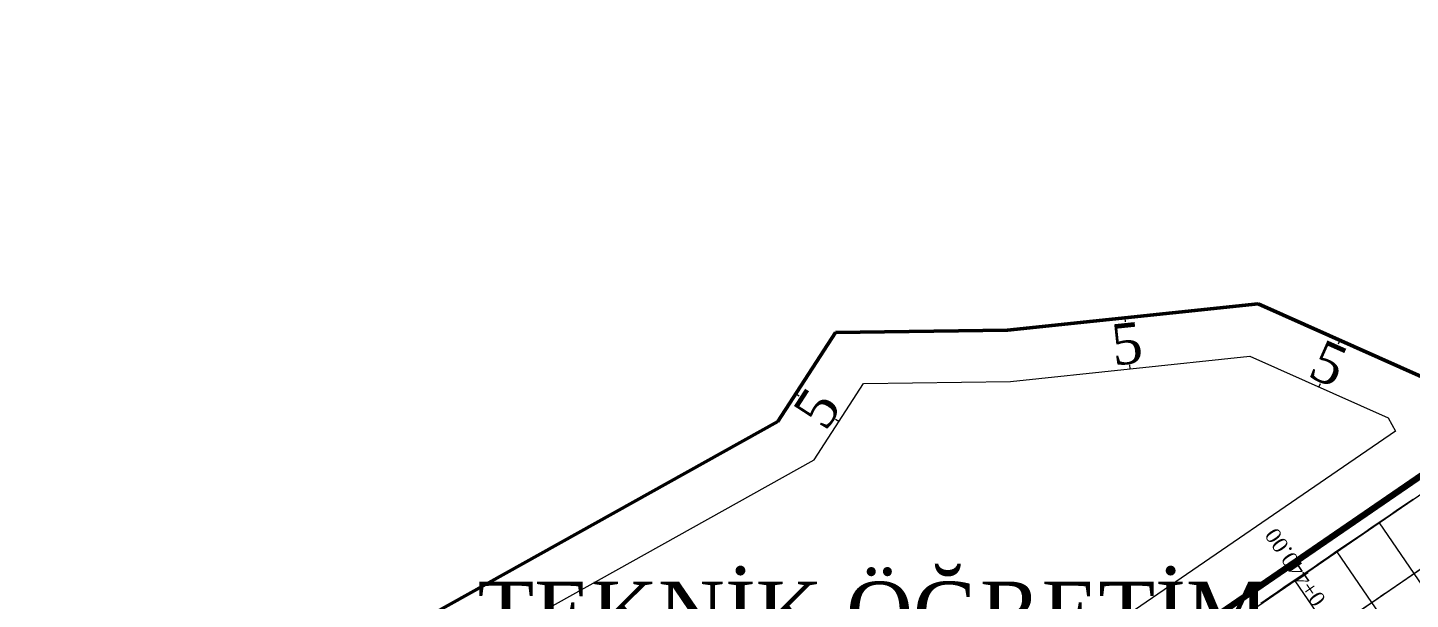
# Model space of a CAD drawing. Header units: metres. Extents: x 478603 to 489313, y 4282657 to 4289463.
# Drawn here: x 479877.6 to 480012.7, y 4287658.7 to 4287714.5 of the extents above; entities that cross this region are included whole.
import ezdxf

# ---------------------------------------------------------------- set-up
doc = ezdxf.new("R2010")
doc.units = ezdxf.units.M
for name, color, linetype, lineweight in [('102', 18, 'Continuous', 50), ('ADAKENARI', 18, 'Continuous', 0), ('DEGER', 18, 'Continuous', 20), ('EKSENLER', 3, 'Continuous', 0), ('EYLUL_REV', 8, 'Continuous', 0), ('HAT_ENERJI_NAKIL_HAT', 18, 'Continuous', 0), ('HDA_2', 30, 'Continuous', 0), ('KALDIRIM', 11, 'Continuous', 0), ('KYA_2', 1, 'Continuous', 20), ('PL_ALİNMAN', 1, 'Continuous', 0), ('PL_ENKESIT', 1, 'Continuous', 0), ('PL_KMYAZI', 30, 'Continuous', 0), ('RAKORDMAN', 3, 'Continuous', 0), ('ROL_CEPHE', 1, 'Continuous', 0), ('SEV_KYA_HDA', 3, 'Continuous', 0), ('SNR_PLANONAMAA', 233, 'Continuous', 0), ('SNR_YAPIYAK', 18, 'Continuous', 0), ('YKA_2', 33, 'Continuous', 0)]:
    doc.layers.add(name, color=color, linetype=linetype, lineweight=lineweight)
doc.styles.get("Standard").update_dxf_attribs({"font": 'times.ttf'})

msp = doc.modelspace()

# ---------------------------------------------------------------- linework, layer by layer
at = {"layer": '102'}
for p, q in [((479973.31, 4287684.95), (479997.78, 4287687.52)), ((479997.78, 4287687.52), (480014.07, 4287680.27)), ((479950.87, 4287676.06), (479956.49, 4287684.74)), ((479956.49, 4287684.74), (479973.31, 4287684.95)), ((479887.55, 4287640.8), (479950.87, 4287676.06))]:
    msp.add_line(p, q, dxfattribs=at)
at = {"layer": 'ADAKENARI', "lineweight": 158}
msp.add_line((480355.14, 4287904.54), (479878.29, 4287578.03), dxfattribs=at)
at = {"layer": 'EKSENLER'}
msp.add_line((480367.84, 4287904.14), (479880.57, 4287570.5), dxfattribs=at)
at = {"layer": 'EYLUL_REV'}
msp.add_polyline3d([(480471.2, 4287963.81, 0), (480411.06, 4287939.5, 0), (480373.98, 4287924.5, 0), (480343.57, 4287941.93, 0), (480328.51, 4287933.01, 0), (480209.66, 4287862.51, 0), (480158.62, 4287831.09, 0), (480107.09, 4287807.39, 0), (480075.62, 4287803.99, 0), (480036.9, 4287812.39, 0), (480027.31, 4287755.83, 0), (480036.68, 4287750.07, 0), (480014.07, 4287680.27, 0), (479997.78, 4287687.52, 0), (479973.31, 4287684.95, 0), (479956.49, 4287684.74, 0), (479950.87, 4287676.06, 0), (479887.55, 4287640.8, 0), (479851.11, 4287601.91, 0)], dxfattribs=at)
at = {"layer": 'HAT_ENERJI_NAKIL_HAT'}
msp.add_line((480053.97, 4287689.23, 119.22), (479898.93, 4287583.08, 119.22), dxfattribs=at)
at = {"layer": 'HDA_2'}
msp.add_polyline3d([(480012.94, 4287668.42, 938.1), (480012.12, 4287667.86, 938.05), (480011.29, 4287667.29, 938), (480010.47, 4287666.73, 937.96), (480009.64, 4287666.16, 937.91), (480008.82, 4287665.6, 937.86), (480007.99, 4287665.03, 937.81), (480007.17, 4287664.47, 937.76), (480006.34, 4287663.9, 937.72), (480005.52, 4287663.34, 937.67), (480004.69, 4287662.77, 937.62), (480003.87, 4287662.21, 937.57), (480003.04, 4287661.64, 937.52), (480002.22, 4287661.08, 937.47), (480001.39, 4287660.51, 937.43), (480000.57, 4287659.95, 937.38), (479999.74, 4287659.38, 937.33), (479998.92, 4287658.82, 937.28), (479998.09, 4287658.25, 937.23)], dxfattribs=at)
for p in [(480009.64, 4287666.16, 937.91), (480005.52, 4287663.34, 937.67), (480001.39, 4287660.51, 937.43)]:
    msp.add_point(p, dxfattribs=at)
at = {"layer": 'KALDIRIM'}
msp.add_line((480358.43, 4287904.97), (479877.18, 4287575.45), dxfattribs=at)
at = {"layer": 'KYA_2'}
msp.add_polyline3d([(480012.93, 4287668.44, 938.33), (480012.1, 4287667.88, 938.31), (480011.28, 4287667.32, 938.28), (480010.45, 4287666.75, 938.25), (480009.62, 4287666.19, 938.22), (480008.8, 4287665.63, 938.2), (480007.97, 4287665.06, 938.18), (480007.15, 4287664.5, 938.15), (480006.32, 4287663.94, 938.13), (480005.49, 4287663.38, 938.1), (480004.67, 4287662.81, 938.05), (480003.84, 4287662.25, 938), (480003.02, 4287661.68, 937.95), (480002.19, 4287661.11, 937.9), (480001.37, 4287660.55, 937.86), (480000.54, 4287659.99, 937.82), (479999.72, 4287659.42, 937.78), (479998.89, 4287658.86, 937.74), (479998.06, 4287658.29, 937.7)], dxfattribs=at)
for p in [(480009.62, 4287666.19, 938.22), (480005.49, 4287663.38, 938.1), (480001.37, 4287660.55, 937.86)]:
    msp.add_point(p, dxfattribs=at)
at = {"layer": 'PL_ALİNMAN'}
for p, q in [((480015.1, 4287662.62), (480010.98, 4287659.79)), ((480010.15, 4287659.23), (480009.74, 4287658.95))]:
    msp.add_line(p, q, dxfattribs=at)
at = {"layer": 'PL_ENKESIT'}
for points in [[(480016.51, 4287656.13, 939.09), (480016.44, 4287656.23, 937.91), (480016.44, 4287656.24, 937.96), (480013.04, 4287661.21, 938.08), (480009.65, 4287666.16, 937.96), (480009.64, 4287666.16, 937.91), (480009.62, 4287666.19, 938.22)], [(480012.39, 4287653.3, 938.92), (480012.32, 4287653.41, 937.67), (480012.31, 4287653.42, 937.72), (480008.91, 4287658.38, 937.84), (480005.52, 4287663.33, 937.72), (480005.52, 4287663.34, 937.67), (480005.49, 4287663.38, 938.1)], [(480008.27, 4287650.47, 938.78), (480008.19, 4287650.58, 937.43), (480008.19, 4287650.59, 937.48), (480004.79, 4287655.56, 937.6), (480001.4, 4287660.51, 937.48), (480001.39, 4287660.51, 937.43), (480001.37, 4287660.55, 937.86)]]:
    msp.add_polyline3d(points, dxfattribs=at)
at = {"layer": 'RAKORDMAN'}
msp.add_line((480061.73, 4287701.81), (479931.18, 4287612.43, 796.11), dxfattribs=at)
at = {"layer": 'ROL_CEPHE'}
for p, q in [((479984.77, 4287686.15), (479984.81, 4287685.76)), ((480005.76, 4287683.97), (480005.6, 4287683.6)), ((479985.29, 4287681.18), (479985.24, 4287681.58)), ((480003.73, 4287679.4), (480003.89, 4287679.76)), ((479952.62, 4287678.75), (479952.95, 4287678.54)), ((479956.81, 4287676.04), (479956.48, 4287676.25))]:
    msp.add_line(p, q, dxfattribs=at)
at = {"layer": 'SEV_KYA_HDA'}
for p, q in [((480011.28, 4287667.32, 938.28), (480011.29, 4287667.29, 938)), ((480009.62, 4287666.19, 938.22), (480009.63, 4287666.18, 938.07)), ((480007.97, 4287665.06, 938.18), (480007.99, 4287665.03, 937.81)), ((480004.67, 4287662.81, 938.05), (480004.69, 4287662.77, 937.62)), ((480006.32, 4287663.94, 938.13), (480006.33, 4287663.92, 937.92)), ((480003.02, 4287661.68, 937.95), (480003.03, 4287661.66, 937.74)), ((480001.37, 4287660.55, 937.86), (480001.39, 4287660.51, 937.43)), ((479999.72, 4287659.42, 937.78), (479999.73, 4287659.4, 937.55))]:
    msp.add_line(p, q, dxfattribs=at)
at = {"layer": 'SNR_PLANONAMAA'}
for p, q in [((479973.31, 4287684.95, 942.48), (479997.78, 4287687.52, 942.48)), ((479997.78, 4287687.52, 942.48), (480014.07, 4287680.27, 942.48)), ((479950.87, 4287676.06, 942.48), (479956.49, 4287684.74, 942.48)), ((479956.49, 4287684.74, 942.48), (479973.31, 4287684.95, 942.48)), ((479887.55, 4287640.8, 942.48), (479950.87, 4287676.06, 942.48))]:
    msp.add_line(p, q, dxfattribs=at)
at = {"layer": 'SNR_YAPIYAK'}
for p, q in [((479973.6, 4287679.96, 119.22), (479996.97, 4287682.41, 119.22)), ((479996.97, 4287682.41, 119.22), (480010.49, 4287676.39, 119.22)), ((479954.4, 4287672.3, 119.22), (479959.23, 4287679.77, 119.22)), ((479959.23, 4287679.77, 119.22), (479973.6, 4287679.96, 119.22)), ((480010.49, 4287676.39, 119.22), (480011.2, 4287675.09, 119.22)), ((480011.2, 4287675.09, 119.22), (479877.04, 4287583.23, 119.22)), ((479890.66, 4287636.81, 119.22), (479954.4, 4287672.3, 119.22))]:
    msp.add_line(p, q, dxfattribs=at)
at = {"layer": 'YKA_2'}
msp.add_polyline3d([(480012.95, 4287668.42, 938.15), (480012.12, 4287667.85, 938.1), (480011.3, 4287667.29, 938.05), (480010.47, 4287666.72, 938.01), (480009.65, 4287666.16, 937.96), (480008.82, 4287665.59, 937.91), (480008, 4287665.03, 937.86), (480007.17, 4287664.46, 937.81), (480006.35, 4287663.9, 937.77), (480005.52, 4287663.33, 937.72), (480004.7, 4287662.77, 937.67), (480003.87, 4287662.2, 937.62), (480003.05, 4287661.64, 937.57), (480002.22, 4287661.07, 937.52), (480001.4, 4287660.51, 937.48), (480000.57, 4287659.94, 937.43), (479999.75, 4287659.38, 937.38), (479998.92, 4287658.81, 937.33), (479998.1, 4287658.25, 937.28)], dxfattribs=at)
for p in [(480009.65, 4287666.16, 937.96), (480005.52, 4287663.33, 937.72), (480001.4, 4287660.51, 937.48)]:
    msp.add_point(p, dxfattribs=at)

# ---------------------------------------------------------------- texts
at = {"layer": 'DEGER'}
msp.add_text('TEKNİK ÖĞRETİM ', height=6, dxfattribs=at).set_placement((479921.53, 4287654.42))
at = {"layer": 'PL_KMYAZI'}
msp.add_text('0+440.00', height=1.5, rotation=484.4003, dxfattribs=at).set_placement((480004.47, 4287658.67))
at = {"layer": 'ROL_CEPHE'}
for rotation, p in [(5.9821, (479983.66, 4287681.51)), (336.0055, (480002.49, 4287680.5)), (57.0725, (479955.53, 4287674.98))]:
    msp.add_text('5', height=4, rotation=rotation, dxfattribs=at).set_placement(p)

doc.saveas('drawing.dxf')
